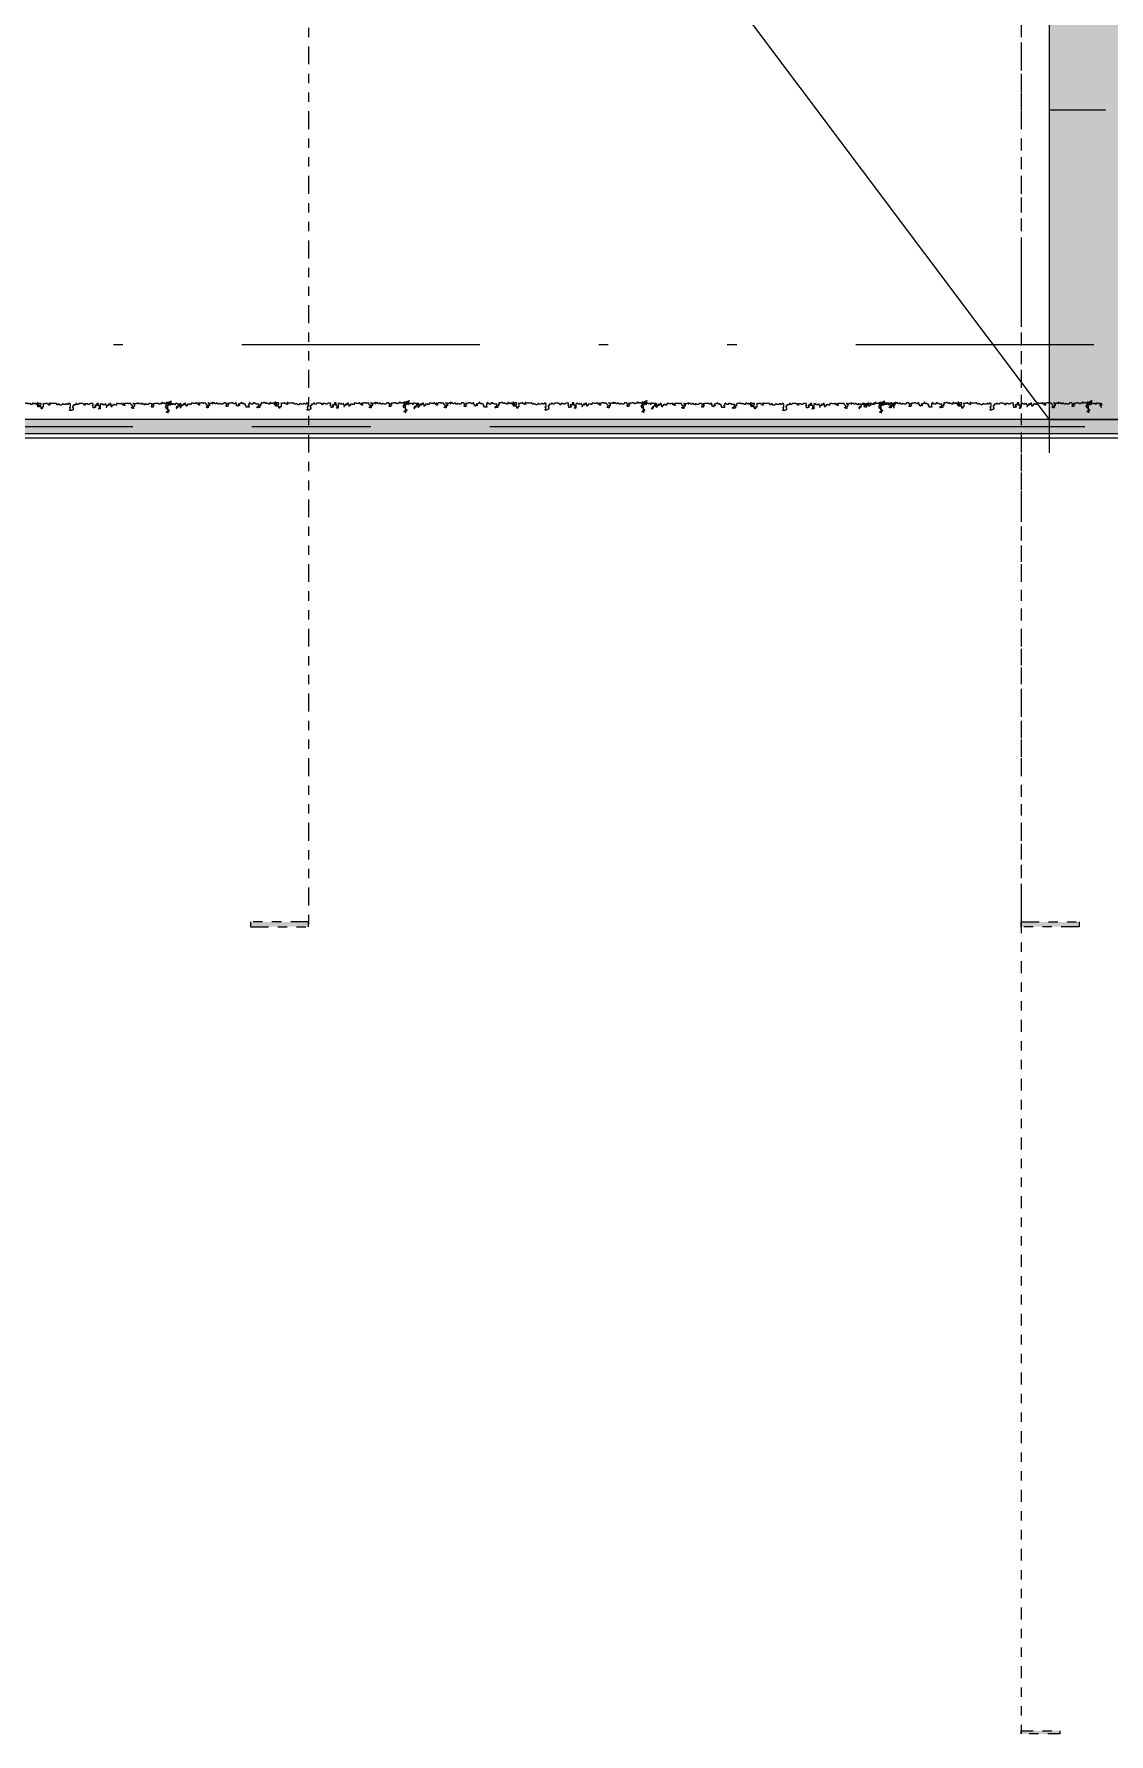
# Model space of a CAD drawing. Header units: metres. Extents: x -54 to 264, y -14 to 31.
# Drawn here: x 11.13 to 22.6, y -13.83 to 4.31 of the extents above; entities that cross this region are included whole.
import ezdxf
from ezdxf.enums import TextEntityAlignment as Align

# ---------------------------------------------------------------- set-up
doc = ezdxf.new("R2010")
doc.units = ezdxf.units.M
doc.header["$LTSCALE"] = 0.001
for name, pattern in [('CENTERX2', [101.6, 63.5, -12.7, 12.7, -12.7]), ('DIVIDEX2', [63.5, 25.4, -12.7, 0, -12.7, 0, -12.7]), ('HIDDENX2', [19.05, 12.7, -6.35])]:
    doc.linetypes.add(name, pattern=pattern)
doc.layers.get('0').update_dxf_attribs({"lineweight": 13, "true_color": 0x000000})
for name, color, linetype, lineweight, true_color in [('Jach-Anotaciones-Hatch-Lum100%', 7, 'Continuous', 13, 0x000000), ('Jach-Anotaciones-Hatch-Lum30%', 7, 'Continuous', 9, 0xb3b3b3), ('Jach-Anotaciones-Hatch-Lum60%', 7, 'Continuous', 13, 0x666666), ('JACH-Anotaciones-Lineas-CORTE', 7, 'DIVIDEX2', 18, 0x000000), ('JACH-Anotaciones-Lineas-CORTE @ 0.05', 7, 'DIVIDEX2', 18, 0x000000), ('JACH-Anotaciones-Lineas-CORTE @ 0.075', 7, 'DIVIDEX2', 18, 0x000000), ('JACH-Anotaciones-Lineas-EJES', 7, 'CENTERX2', 9, 0x666666), ('JACH-Arq-Lineas-Piso', 7, 'Continuous', 13, 0x1a1a1a), ('JACH-Arq-Lineas-Proyeccion', 250, 'HIDDENX2', 13, 0x333333), ('JACH-Arq-Muros03Bajos', 7, 'Continuous', 13, 0x404040), ('JACH-ArqPaisaje-Vegetación', 7, 'Continuous', 13, 0x999999)]:
    doc.layers.add(name, color=color, linetype=linetype, lineweight=lineweight, true_color=true_color)
doc.styles.add('01c-Arial-JACH(3mm)', font='arial.ttf', dxfattribs={"height": 3})

# ---------------------------------------------------------------- blocks, each defined once
blk = doc.blocks.new('A$C686239C3')
at = {"linetype": 'Continuous'}
for p, q in [((0.026, 3.382), (0.026, 3.398)), ((0.026, 3.398), (0.03, 3.398)), ((0.03, 3.398), (0.03, 3.402)), ((0.03, 3.402), (0.034, 3.402)), ((0.034, 3.434), (0.034, 3.446)), ((0.034, 3.446), (0.042, 3.446)), ((0.038, 3.434), (0.034, 3.434)), ((0.034, 3.402), (0.034, 3.422)), ((0.034, 3.422), (0.038, 3.422)), ((0.038, 3.43), (0.038, 3.434)), ((0.042, 3.43), (0.038, 3.43)), ((0.038, 3.422), (0.038, 3.426)), ((0.038, 3.426), (0.042, 3.426)), ((0.042, 3.446), (0.042, 3.45)), ((0.042, 3.45), (0.046, 3.45)), ((0.042, 3.426), (0.042, 3.43)), ((0.046, 3.45), (0.046, 3.454)), ((0.046, 3.454), (0.051, 3.454)), ((0.049, 3.458), (0.057, 3.458)), ((0.049, 3.45), (0.049, 3.458)), ((0.053, 3.462), (0.053, 3.43)), ((0.057, 3.462), (0.053, 3.462)), ((0.053, 3.43), (0.065, 3.43)), ((0.057, 3.458), (0.057, 3.462)), ((0.065, 3.43), (0.065, 3.434)), ((0.065, 3.434), (0.069, 3.434)), ((0.069, 3.442), (0.085, 3.442)), ((0.069, 3.434), (0.069, 3.442)), ((0.085, 3.45), (0.089, 3.45)), ((0.085, 3.442), (0.085, 3.45)), ((0.089, 3.45), (0.089, 3.454)), ((0, 3.321), (0, 3.317)), ((0, 3.317), (0.004, 3.317)), ((0, 3.305), (0, 3.302)), ((0.004, 3.305), (0, 3.305)), ((0, 3.302), (0.008, 3.302)), ((0.004, 3.317), (0.004, 3.305)), ((0.008, 3.302), (0.008, 3.298)), ((0.008, 3.298), (0.016, 3.298)), ((0.011, 3.29), (0.011, 3.31)), ((0.011, 3.31), (0.027, 3.31)), ((0.012, 3.298), (0.012, 3.278)), ((0.016, 3.298), (0.012, 3.298)), ((0.012, 3.278), (0.02, 3.278)), ((0.014, 3.248), (0.022, 3.248)), ((0.02, 3.26), (0.015, 3.26)), ((0.015, 3.26), (0.015, 3.258)), ((0.015, 3.258), (0.019, 3.258)), ((0.016, 3.253), (0.015, 3.253)), ((0.015, 3.253), (0.015, 3.251)), ((0.015, 3.251), (0.016, 3.251)), ((0.019, 3.255), (0.016, 3.255)), ((0.016, 3.255), (0.016, 3.253)), ((0.016, 3.251), (0.016, 3.249)), ((0.029, 3.256), (0.017, 3.256)), ((0.017, 3.256), (0.017, 3.252)), ((0.023, 3.284), (0.018, 3.284)), ((0.018, 3.284), (0.018, 3.281)), ((0.018, 3.281), (0.025, 3.281)), ((0.022, 3.192), (0.018, 3.192)), ((0.018, 3.192), (0.018, 3.18)), ((0.018, 3.18), (0.022, 3.18)), ((0.019, 3.258), (0.019, 3.255)), ((0.02, 3.278), (0.02, 3.292)), ((0.02, 3.292), (0.023, 3.292)), ((0.02, 3.259), (0.02, 3.26)), ((0.024, 3.259), (0.02, 3.259)), ((0.022, 3.267), (0.021, 3.267)), ((0.021, 3.267), (0.021, 3.265)), ((0.021, 3.265), (0.025, 3.265)), ((0.025, 3.269), (0.022, 3.269)), ((0.022, 3.269), (0.022, 3.267)), ((0.022, 3.248), (0.022, 3.244)), ((0.022, 3.244), (0.03, 3.244)), ((0.03, 3.196), (0.022, 3.196)), ((0.022, 3.196), (0.022, 3.192)), ((0.022, 3.18), (0.022, 3.176)), ((0.022, 3.176), (0.038, 3.176)), ((0.023, 3.292), (0.023, 3.284)), ((0.025, 3.27), (0.023, 3.27)), ((0.023, 3.27), (0.023, 3.266)), ((0.023, 3.266), (0.025, 3.266)), ((0.026, 3.26), (0.024, 3.26)), ((0.024, 3.26), (0.024, 3.259)), ((0.025, 3.281), (0.025, 3.287)), ((0.025, 3.287), (0.029, 3.287)), ((0.029, 3.271), (0.025, 3.271)), ((0.025, 3.271), (0.025, 3.27)), ((0.025, 3.266), (0.025, 3.269)), ((0.025, 3.265), (0.025, 3.26)), ((0.025, 3.26), (0.026, 3.26)), ((0.037, 3.252), (0.025, 3.252)), ((0.025, 3.252), (0.029, 3.252)), ((0.042, 3.382), (0.026, 3.382)), ((0.038, 3.326), (0.026, 3.326)), ((0.026, 3.326), (0.034, 3.326)), ((0.03, 3.236), (0.026, 3.236)), ((0.026, 3.236), (0.026, 3.232)), ((0.026, 3.232), (0.038, 3.232)), ((0.03, 3.224), (0.026, 3.224)), ((0.026, 3.224), (0.026, 3.212)), ((0.026, 3.212), (0.034, 3.212)), ((0.03, 3.2), (0.026, 3.2)), ((0.026, 3.2), (0.03, 3.2)), ((0.027, 3.31), (0.027, 3.306)), ((0.027, 3.306), (0.039, 3.306)), ((0.039, 3.276), (0.028, 3.276)), ((0.028, 3.276), (0.028, 3.269)), ((0.028, 3.269), (0.029, 3.269)), ((0.028, 3.161), (0.028, 3.182)), ((0.028, 3.161), (0.032, 3.161)), ((0.029, 3.287), (0.029, 3.281)), ((0.029, 3.281), (0.035, 3.281)), ((0.029, 3.269), (0.029, 3.271)), ((0.029, 3.252), (0.029, 3.256)), ((0.038, 3.346), (0.03, 3.346)), ((0.03, 3.346), (0.034, 3.346)), ((0.03, 3.244), (0.03, 3.236)), ((0.038, 3.232), (0.03, 3.232)), ((0.03, 3.232), (0.03, 3.224)), ((0.034, 3.212), (0.03, 3.212)), ((0.03, 3.212), (0.03, 3.2)), ((0.03, 3.2), (0.03, 3.196)), ((0.032, 3.161), (0.032, 3.153)), ((0.032, 3.153), (0.04, 3.153)), ((0.034, 3.358), (0.034, 3.362)), ((0.034, 3.362), (0.042, 3.362)), ((0.034, 3.346), (0.034, 3.358)), ((0.034, 3.358), (0.038, 3.358)), ((0.038, 3.358), (0.034, 3.358)), ((0.034, 3.326), (0.034, 3.334)), ((0.034, 3.334), (0.038, 3.334)), ((0.034, 3.314), (0.034, 3.322)), ((0.034, 3.322), (0.038, 3.322)), ((0.042, 3.314), (0.034, 3.314)), ((0.039, 3.306), (0.035, 3.306)), ((0.035, 3.306), (0.035, 3.302)), ((0.035, 3.302), (0.047, 3.302)), ((0.035, 3.281), (0.035, 3.287)), ((0.035, 3.287), (0.04, 3.287)), ((0.038, 3.289), (0.036, 3.289)), ((0.036, 3.289), (0.036, 3.274)), ((0.037, 3.248), (0.037, 3.252)), ((0.053, 3.248), (0.037, 3.248)), ((0.038, 3.334), (0.038, 3.346)), ((0.038, 3.322), (0.038, 3.326)), ((0.039, 3.297), (0.038, 3.297)), ((0.038, 3.297), (0.04, 3.297)), ((0.038, 3.283), (0.038, 3.289)), ((0.04, 3.283), (0.038, 3.283)), ((0.039, 3.293), (0.039, 3.297)), ((0.04, 3.297), (0.04, 3.299)), ((0.04, 3.299), (0.044, 3.299)), ((0.04, 3.287), (0.04, 3.283)), ((0.04, 3.28), (0.04, 3.276)), ((0.052, 3.28), (0.04, 3.28)), ((0.04, 3.153), (0.04, 3.137)), ((0.042, 3.378), (0.042, 3.382)), ((0.046, 3.378), (0.042, 3.378)), ((0.042, 3.362), (0.042, 3.366)), ((0.042, 3.366), (0.046, 3.366)), ((0.042, 3.31), (0.042, 3.314)), ((0.05, 3.31), (0.042, 3.31)), ((0.044, 3.299), (0.044, 3.297)), ((0.044, 3.297), (0.049, 3.297)), ((0.045, 3.3), (0.045, 3.303)), ((0.045, 3.303), (0.048, 3.303)), ((0.049, 3.3), (0.045, 3.3)), ((0.046, 3.366), (0.046, 3.378)), ((0.047, 3.302), (0.047, 3.306)), ((0.048, 3.307), (0.048, 3.309)), ((0.049, 3.307), (0.048, 3.307)), ((0.048, 3.303), (0.048, 3.305)), ((0.048, 3.305), (0.049, 3.305)), ((0.048, 3.26), (0.052, 3.26)), ((0.056, 3.26), (0.048, 3.26)), ((0.049, 3.305), (0.049, 3.307)), ((0.049, 3.297), (0.049, 3.3)), ((0.052, 3.26), (0.052, 3.28)), ((0.053, 3.268), (0.053, 3.248)), ((0.085, 3.268), (0.053, 3.268)), ((0.056, 3.256), (0.056, 3.26)), ((0.064, 3.256), (0.056, 3.256)), ((0.06, 3.252), (0.064, 3.252)), ((0.06, 3.241), (0.06, 3.252)), ((0.064, 3.241), (0.06, 3.241)), ((0.064, 3.252), (0.064, 3.256)), ((0.064, 3.237), (0.064, 3.241)), ((0.072, 3.237), (0.064, 3.237)), ((0.072, 3.233), (0.072, 3.237)), ((0.08, 3.233), (0.072, 3.233)), ((0.08, 3.244), (0.08, 3.233)), ((0.1, 3.244), (0.08, 3.244)), ((0.085, 3.264), (0.085, 3.268)), ((0.121, 3.264), (0.085, 3.264)), ((0.088, 3.268), (0.088, 3.256)), ((0.112, 3.268), (0.088, 3.268)), ((0.088, 3.256), (0.092, 3.256)), ((0.092, 3.256), (0.092, 3.252)), ((0.092, 3.252), (0.096, 3.252)), ((0.096, 3.252), (0.096, 3.248)), ((0.096, 3.248), (0.1, 3.248)), ((0.1, 3.248), (0.1, 3.244)), ((0.112, 3.272), (0.112, 3.268)), ((0.116, 3.272), (0.112, 3.272)), ((0.116, 3.276), (0.116, 3.272)), ((0.128, 3.276), (0.116, 3.276)), ((0.137, 3.272), (0.121, 3.272)), ((0.121, 3.272), (0.121, 3.264)), ((0.128, 3.284), (0.128, 3.276)), ((0.132, 3.284), (0.128, 3.284)), ((0.132, 3.288), (0.132, 3.284)), ((0.136, 3.288), (0.132, 3.288)), ((0.136, 3.276), (0.136, 3.288)), ((0.14, 3.276), (0.136, 3.276)), ((0.137, 3.264), (0.137, 3.272)), ((0.141, 3.264), (0.137, 3.264)), ((0.14, 3.272), (0.14, 3.276)), ((0.144, 3.272), (0.14, 3.272)), ((0.141, 3.252), (0.141, 3.264)), ((0.144, 3.252), (0.141, 3.252)), ((0.144, 3.268), (0.144, 3.272)), ((0.152, 3.268), (0.144, 3.268)), ((0.148, 3.256), (0.144, 3.256)), ((0.144, 3.256), (0.144, 3.252)), ((0.148, 3.252), (0.148, 3.256)), ((0.152, 3.252), (0.148, 3.252)), ((0.152, 3.272), (0.152, 3.268)), ((0.168, 3.272), (0.152, 3.272)), ((0.16, 3.268), (0.152, 3.268)), ((0.152, 3.268), (0.156, 3.268)), ((0.152, 3.248), (0.152, 3.252)), ((0.16, 3.248), (0.152, 3.248)), ((0.156, 3.268), (0.156, 3.264)), ((0.156, 3.264), (0.16, 3.264)), ((0.028, 3.126), (0.028, 3.106)), ((0.032, 3.126), (0.028, 3.126)), ((0.028, 3.106), (0.032, 3.106)), ((0.028, 3.026), (0.028, 2.998)), ((0.032, 3.026), (0.028, 3.026)), ((0.028, 2.998), (0.032, 2.998)), ((0.032, 3.133), (0.032, 3.126)), ((0.036, 3.133), (0.032, 3.133)), ((0.032, 3.106), (0.032, 3.078)), ((0.032, 3.078), (0.036, 3.078)), ((0.032, 3.03), (0.032, 3.026)), ((0.036, 3.03), (0.032, 3.03)), ((0.032, 2.998), (0.032, 2.994)), ((0.032, 2.994), (0.04, 2.994)), ((0.032, 2.91), (0.032, 2.89)), ((0.036, 2.91), (0.032, 2.91)), ((0.036, 3.137), (0.036, 3.133)), ((0.04, 3.137), (0.036, 3.137)), ((0.036, 3.078), (0.036, 3.054)), ((0.036, 3.054), (0.048, 3.054)), ((0.036, 3.038), (0.036, 3.03)), ((0.072, 3.038), (0.036, 3.038)), ((0.036, 2.95), (0.036, 2.938)), ((0.04, 2.95), (0.036, 2.95)), ((0.036, 2.938), (0.048, 2.938)), ((0.036, 2.914), (0.036, 2.91)), ((0.044, 2.914), (0.036, 2.914)), ((0.04, 2.994), (0.04, 2.986)), ((0.04, 2.986), (0.044, 2.986)), ((0.04, 2.962), (0.04, 2.95)), ((0.044, 2.962), (0.04, 2.962)), ((0.044, 2.922), (0.04, 2.922)), ((0.04, 2.922), (0.04, 2.914)), ((0.04, 2.914), (0.044, 2.914)), ((0.044, 2.986), (0.044, 2.962)), ((0.044, 2.93), (0.044, 2.922)), ((0.048, 2.93), (0.044, 2.93)), ((0.048, 3.062), (0.052, 3.062)), ((0.048, 3.054), (0.048, 3.062)), ((0.048, 2.938), (0.048, 2.93)), ((0.052, 3.066), (0.06, 3.066)), ((0.052, 3.062), (0.052, 3.066)), ((0.06, 3.066), (0.06, 3.058)), ((0.06, 3.058), (0.08, 3.058)), ((0.072, 3.034), (0.072, 3.038)), ((0.08, 3.034), (0.072, 3.034)), ((0.08, 3.058), (0.08, 3.034)), ((0.024, 2.846), (0.024, 2.834)), ((0.032, 2.846), (0.024, 2.846)), ((0.024, 2.834), (0.028, 2.834)), ((0.028, 2.87), (0.028, 2.846)), ((0.032, 2.87), (0.028, 2.87)), ((0.028, 2.846), (0.036, 2.846)), ((0.028, 2.834), (0.028, 2.826)), ((0.028, 2.826), (0.032, 2.826)), ((0.028, 2.782), (0.028, 2.77)), ((0.036, 2.782), (0.028, 2.782)), ((0.028, 2.778), (0.032, 2.778)), ((0.028, 2.77), (0.028, 2.778)), ((0.028, 2.698), (0.028, 2.674)), ((0.032, 2.698), (0.028, 2.698)), ((0.028, 2.674), (0.032, 2.674)), ((0.032, 2.89), (0.04, 2.89)), ((0.032, 2.874), (0.032, 2.87)), ((0.036, 2.874), (0.032, 2.874)), ((0.032, 2.842), (0.032, 2.846)), ((0.04, 2.842), (0.032, 2.842)), ((0.032, 2.826), (0.032, 2.818)), ((0.032, 2.818), (0.036, 2.818)), ((0.032, 2.782), (0.04, 2.782)), ((0.032, 2.778), (0.032, 2.782)), ((0.032, 2.742), (0.032, 2.714)), ((0.04, 2.742), (0.032, 2.742)), ((0.032, 2.714), (0.036, 2.714)), ((0.032, 2.71), (0.032, 2.706)), ((0.036, 2.71), (0.032, 2.71)), ((0.032, 2.71), (0.036, 2.71)), ((0.032, 2.706), (0.032, 2.71)), ((0.032, 2.706), (0.032, 2.698)), ((0.036, 2.706), (0.032, 2.706)), ((0.032, 2.674), (0.032, 2.654)), ((0.036, 2.878), (0.036, 2.874)), ((0.04, 2.878), (0.036, 2.878)), ((0.036, 2.846), (0.036, 2.838)), ((0.036, 2.838), (0.04, 2.838)), ((0.036, 2.818), (0.036, 2.782)), ((0.036, 2.714), (0.036, 2.71)), ((0.036, 2.71), (0.036, 2.706)), ((0.04, 2.89), (0.04, 2.878)), ((0.04, 2.838), (0.04, 2.842)), ((0.04, 2.786), (0.044, 2.786)), ((0.04, 2.782), (0.04, 2.786)), ((0.04, 2.746), (0.04, 2.742)), ((0.044, 2.746), (0.04, 2.746)), ((0.044, 2.794), (0.068, 2.794)), ((0.044, 2.786), (0.044, 2.794)), ((0.044, 2.75), (0.044, 2.746)), ((0.052, 2.75), (0.044, 2.75)), ((0.052, 2.754), (0.052, 2.75)), ((0.06, 2.754), (0.052, 2.754)), ((0.06, 2.766), (0.06, 2.754)), ((0.076, 2.766), (0.06, 2.766)), ((0.068, 2.794), (0.068, 2.782)), ((0.068, 2.782), (0.072, 2.782)), ((0.072, 2.782), (0.072, 2.778)), ((0.072, 2.778), (0.1, 2.778)), ((0.076, 2.762), (0.076, 2.766)), ((0.084, 2.762), (0.076, 2.762)), ((0.084, 2.754), (0.084, 2.762)), ((0.088, 2.754), (0.084, 2.754)), ((0.088, 2.75), (0.088, 2.754)), ((0.092, 2.75), (0.088, 2.75)), ((0.092, 2.754), (0.092, 2.75)), ((0.096, 2.754), (0.092, 2.754)), ((0.096, 2.762), (0.096, 2.754)), ((0.1, 2.762), (0.096, 2.762)), ((0.1, 2.778), (0.1, 2.762)), ((0.028, 2.618), (0.028, 2.602)), ((0.036, 2.618), (0.028, 2.618)), ((0.028, 2.602), (0.036, 2.602)), ((0.032, 2.654), (0.04, 2.654)), ((0.032, 2.642), (0.032, 2.634)), ((0.036, 2.642), (0.032, 2.642)), ((0.032, 2.638), (0.036, 2.638)), ((0.032, 2.634), (0.032, 2.638)), ((0.032, 2.566), (0.032, 2.534)), ((0.036, 2.566), (0.032, 2.566)), ((0.032, 2.534), (0.052, 2.534)), ((0.032, 2.454), (0.032, 2.442)), ((0.04, 2.454), (0.032, 2.454)), ((0.032, 2.442), (0.044, 2.442)), ((0.036, 2.646), (0.036, 2.642)), ((0.036, 2.642), (0.036, 2.646)), ((0.036, 2.642), (0.048, 2.642)), ((0.036, 2.638), (0.036, 2.642)), ((0.052, 2.642), (0.036, 2.642)), ((0.036, 2.622), (0.036, 2.618)), ((0.048, 2.622), (0.036, 2.622)), ((0.036, 2.602), (0.036, 2.566)), ((0.04, 2.654), (0.04, 2.65)), ((0.04, 2.65), (0.048, 2.65)), ((0.04, 2.458), (0.04, 2.454)), ((0.052, 2.458), (0.04, 2.458)), ((0.04, 2.426), (0.04, 2.418)), ((0.056, 2.426), (0.04, 2.426)), ((0.044, 2.63), (0.044, 2.626)), ((0.048, 2.63), (0.044, 2.63)), ((0.044, 2.626), (0.048, 2.626)), ((0.044, 2.51), (0.044, 2.498)), ((0.048, 2.51), (0.044, 2.51)), ((0.044, 2.498), (0.048, 2.498)), ((0.044, 2.442), (0.044, 2.438)), ((0.044, 2.438), (0.048, 2.438)), ((0.048, 2.654), (0.048, 2.65)), ((0.048, 2.65), (0.048, 2.654)), ((0.048, 2.65), (0.052, 2.65)), ((0.048, 2.642), (0.048, 2.65)), ((0.048, 2.65), (0.052, 2.65)), ((0.048, 2.634), (0.048, 2.63)), ((0.052, 2.634), (0.048, 2.634)), ((0.048, 2.626), (0.048, 2.622)), ((0.048, 2.518), (0.048, 2.506)), ((0.052, 2.518), (0.048, 2.518)), ((0.048, 2.506), (0.048, 2.51)), ((0.048, 2.498), (0.048, 2.482)), ((0.048, 2.482), (0.064, 2.482)), ((0.048, 2.438), (0.048, 2.434)), ((0.048, 2.434), (0.056, 2.434)), ((0.052, 2.654), (0.06, 2.654)), ((0.052, 2.65), (0.052, 2.654)), ((0.052, 2.65), (0.052, 2.642)), ((0.052, 2.642), (0.052, 2.634)), ((0.06, 2.642), (0.052, 2.642)), ((0.052, 2.534), (0.052, 2.518)), ((0.052, 2.462), (0.052, 2.458)), ((0.072, 2.462), (0.052, 2.462)), ((0.056, 2.434), (0.056, 2.426)), ((0.06, 2.654), (0.06, 2.642)), ((0.064, 2.482), (0.064, 2.466)), ((0.064, 2.466), (0.08, 2.466)), ((0.072, 2.466), (0.072, 2.462)), ((0.08, 2.466), (0.072, 2.466)), ((0.028, 2.278), (0.028, 2.254)), ((0.04, 2.278), (0.028, 2.278)), ((0.028, 2.254), (0.04, 2.254)), ((0.032, 2.198), (0.032, 2.162)), ((0.036, 2.198), (0.032, 2.198)), ((0.036, 2.386), (0.036, 2.378)), ((0.052, 2.386), (0.036, 2.386)), ((0.036, 2.378), (0.044, 2.378)), ((0.036, 2.358), (0.036, 2.354)), ((0.044, 2.358), (0.036, 2.358)), ((0.036, 2.354), (0.048, 2.354)), ((0.036, 2.334), (0.036, 2.31)), ((0.04, 2.334), (0.036, 2.334)), ((0.036, 2.31), (0.04, 2.31)), ((0.036, 2.202), (0.036, 2.198)), ((0.052, 2.202), (0.036, 2.202)), ((0.04, 2.418), (0.048, 2.418)), ((0.04, 2.338), (0.04, 2.334)), ((0.048, 2.338), (0.04, 2.338)), ((0.04, 2.31), (0.04, 2.306)), ((0.04, 2.306), (0.104, 2.306)), ((0.04, 2.274), (0.04, 2.278)), ((0.044, 2.274), (0.04, 2.274)), ((0.04, 2.254), (0.04, 2.25)), ((0.04, 2.25), (0.052, 2.25)), ((0.044, 2.378), (0.044, 2.374)), ((0.044, 2.374), (0.048, 2.374)), ((0.044, 2.362), (0.044, 2.358)), ((0.048, 2.362), (0.044, 2.362)), ((0.044, 2.262), (0.044, 2.274)), ((0.048, 2.262), (0.044, 2.262)), ((0.048, 2.418), (0.048, 2.414)), ((0.048, 2.414), (0.064, 2.414)), ((0.048, 2.374), (0.048, 2.362)), ((0.048, 2.354), (0.048, 2.338)), ((0.048, 2.266), (0.048, 2.262)), ((0.06, 2.266), (0.048, 2.266)), ((0.052, 2.39), (0.052, 2.386)), ((0.056, 2.39), (0.052, 2.39)), ((0.052, 2.254), (0.056, 2.254)), ((0.052, 2.25), (0.052, 2.254)), ((0.052, 2.198), (0.052, 2.202)), ((0.056, 2.198), (0.052, 2.198)), ((0.056, 2.394), (0.056, 2.39)), ((0.06, 2.394), (0.056, 2.394)), ((0.056, 2.254), (0.056, 2.226)), ((0.056, 2.226), (0.064, 2.226)), ((0.056, 2.194), (0.056, 2.198)), ((0.064, 2.194), (0.056, 2.194)), ((0.06, 2.398), (0.06, 2.394)), ((0.08, 2.398), (0.06, 2.398)), ((0.06, 2.29), (0.06, 2.266)), ((0.068, 2.29), (0.06, 2.29)), ((0.064, 2.414), (0.064, 2.402)), ((0.064, 2.402), (0.068, 2.402)), ((0.064, 2.23), (0.068, 2.23)), ((0.064, 2.226), (0.064, 2.23)), ((0.064, 2.198), (0.064, 2.194)), ((0.068, 2.198), (0.064, 2.198)), ((0.068, 2.402), (0.068, 2.394)), ((0.068, 2.394), (0.076, 2.394)), ((0.068, 2.294), (0.068, 2.29)), ((0.096, 2.294), (0.068, 2.294)), ((0.068, 2.238), (0.088, 2.238)), ((0.068, 2.23), (0.068, 2.238)), ((0.068, 2.202), (0.068, 2.198)), ((0.072, 2.202), (0.068, 2.202)), ((0.072, 2.206), (0.072, 2.202)), ((0.092, 2.206), (0.072, 2.206)), ((0.076, 2.394), (0.076, 2.39)), ((0.076, 2.39), (0.08, 2.39)), ((0.08, 2.39), (0.08, 2.398)), ((0.088, 2.238), (0.088, 2.222)), ((0.088, 2.222), (0.092, 2.222)), ((0.092, 2.222), (0.092, 2.206)), ((0.096, 2.29), (0.096, 2.294)), ((0.1, 2.29), (0.096, 2.29)), ((0.1, 2.286), (0.1, 2.29)), ((0.104, 2.286), (0.1, 2.286)), ((0.104, 2.306), (0.104, 2.282)), ((0.104, 2.282), (0.104, 2.286)), ((0.032, 2.162), (0.036, 2.162)), ((0.032, 2.05), (0.032, 2.006)), ((0.036, 2.05), (0.032, 2.05)), ((0.032, 2.006), (0.036, 2.006)), ((0.032, 1.97), (0.032, 1.958)), ((0.036, 1.97), (0.032, 1.97)), ((0.032, 1.958), (0.048, 1.958)), ((0.036, 2.162), (0.036, 2.154)), ((0.036, 2.154), (0.04, 2.154)), ((0.036, 2.126), (0.036, 2.09)), ((0.04, 2.126), (0.036, 2.126)), ((0.036, 2.09), (0.056, 2.09)), ((0.036, 2.074), (0.036, 2.05)), ((0.048, 2.074), (0.036, 2.074)), ((0.036, 2.006), (0.036, 1.994)), ((0.036, 1.994), (0.044, 1.994)), ((0.036, 1.974), (0.036, 1.97)), ((0.04, 1.974), (0.036, 1.974)), ((0.04, 2.154), (0.04, 2.15)), ((0.04, 2.15), (0.044, 2.15)), ((0.04, 2.13), (0.04, 2.126)), ((0.044, 2.13), (0.04, 2.13)), ((0.04, 1.978), (0.04, 1.974)), ((0.044, 1.978), (0.04, 1.978)), ((0.044, 2.15), (0.044, 2.13)), ((0.044, 1.994), (0.044, 1.978)), ((0.048, 2.078), (0.048, 2.074)), ((0.052, 2.078), (0.048, 2.078)), ((0.048, 1.958), (0.048, 1.926)), ((0.052, 2.082), (0.052, 2.078)), ((0.056, 2.082), (0.052, 2.082)), ((0.056, 2.09), (0.056, 2.082)), ((0.032, 1.874), (0.032, 1.854)), ((0.036, 1.874), (0.032, 1.874)), ((0.032, 1.854), (0.044, 1.854)), ((0.036, 1.882), (0.036, 1.874)), ((0.08, 1.882), (0.036, 1.882)), ((0.036, 1.834), (0.036, 1.815)), ((0.04, 1.834), (0.036, 1.834)), ((0.036, 1.815), (0.044, 1.815)), ((0.036, 1.771), (0.036, 1.767)), ((0.04, 1.771), (0.036, 1.771)), ((0.036, 1.767), (0.04, 1.767)), ((0.036, 1.707), (0.036, 1.703)), ((0.04, 1.707), (0.036, 1.707)), ((0.036, 1.703), (0.048, 1.703)), ((0.04, 1.838), (0.04, 1.834)), ((0.044, 1.838), (0.04, 1.838)), ((0.04, 1.775), (0.04, 1.771)), ((0.044, 1.775), (0.04, 1.775)), ((0.04, 1.767), (0.04, 1.763)), ((0.04, 1.763), (0.044, 1.763)), ((0.04, 1.723), (0.04, 1.707)), ((0.04, 1.719), (0.04, 1.723)), ((0.04, 1.723), (0.04, 1.719)), ((0.044, 1.723), (0.04, 1.723)), ((0.044, 1.854), (0.044, 1.838)), ((0.044, 1.815), (0.044, 1.775)), ((0.044, 1.763), (0.044, 1.755)), ((0.044, 1.755), (0.056, 1.755)), ((0.044, 1.727), (0.044, 1.723)), ((0.052, 1.727), (0.044, 1.727)), ((0.048, 1.926), (0.068, 1.926)), ((0.048, 1.703), (0.048, 1.687)), ((0.052, 1.735), (0.052, 1.727)), ((0.056, 1.735), (0.052, 1.735)), ((0.056, 1.755), (0.056, 1.735)), ((0.068, 1.926), (0.068, 1.91)), ((0.068, 1.91), (0.088, 1.91)), ((0.08, 1.874), (0.08, 1.882)), ((0.084, 1.874), (0.08, 1.874)), ((0.084, 1.87), (0.084, 1.874)), ((0.092, 1.87), (0.084, 1.87)), ((0.088, 1.914), (0.092, 1.914)), ((0.088, 1.91), (0.088, 1.914)), ((0.092, 1.918), (0.119, 1.918)), ((0.092, 1.914), (0.092, 1.918)), ((0.092, 1.874), (0.092, 1.87)), ((0.096, 1.874), (0.092, 1.874)), ((0.096, 1.878), (0.096, 1.874)), ((0.119, 1.878), (0.096, 1.878)), ((0.119, 1.918), (0.119, 1.91)), ((0.119, 1.91), (0.123, 1.91)), ((0.119, 1.866), (0.119, 1.878)), ((0.131, 1.866), (0.119, 1.866)), ((0.123, 1.91), (0.123, 1.902)), ((0.123, 1.902), (0.127, 1.902)), ((0.127, 1.902), (0.127, 1.894)), ((0.127, 1.894), (0.131, 1.894)), ((0.131, 1.894), (0.131, 1.866)), ((0.02, 1.587), (0.052, 1.587)), ((0.02, 1.583), (0.02, 1.587)), ((0.024, 1.583), (0.02, 1.583)), ((0.024, 1.591), (0.024, 1.583)), ((0.032, 1.591), (0.024, 1.591)), ((0.028, 1.679), (0.028, 1.671)), ((0.036, 1.679), (0.028, 1.679)), ((0.028, 1.671), (0.032, 1.671)), ((0.028, 1.551), (0.028, 1.539)), ((0.032, 1.551), (0.028, 1.551)), ((0.028, 1.539), (0.032, 1.539)), ((0.028, 1.495), (0.084, 1.495)), ((0.036, 1.495), (0.028, 1.495)), ((0.028, 1.459), (0.028, 1.431)), ((0.032, 1.459), (0.028, 1.459)), ((0.032, 1.671), (0.032, 1.591)), ((0.032, 1.555), (0.032, 1.551)), ((0.04, 1.555), (0.032, 1.555)), ((0.032, 1.539), (0.032, 1.519)), ((0.032, 1.519), (0.036, 1.519)), ((0.032, 1.463), (0.032, 1.459)), ((0.048, 1.463), (0.032, 1.463)), ((0.036, 1.683), (0.036, 1.679)), ((0.04, 1.683), (0.036, 1.683)), ((0.036, 1.519), (0.036, 1.491)), ((0.036, 1.491), (0.036, 1.495)), ((0.04, 1.687), (0.04, 1.683)), ((0.048, 1.687), (0.04, 1.687)), ((0.04, 1.571), (0.04, 1.555)), ((0.048, 1.571), (0.04, 1.571)), ((0.048, 1.575), (0.048, 1.571)), ((0.052, 1.575), (0.048, 1.575)), ((0.048, 1.455), (0.048, 1.463)), ((0.08, 1.455), (0.048, 1.455)), ((0.052, 1.587), (0.052, 1.575)), ((0.08, 1.459), (0.08, 1.455)), ((0.084, 1.459), (0.08, 1.459)), ((0.084, 1.495), (0.084, 1.475)), ((0.084, 1.475), (0.092, 1.475)), ((0.084, 1.463), (0.084, 1.459)), ((0.1, 1.463), (0.084, 1.463)), ((0.092, 1.479), (0.104, 1.479)), ((0.092, 1.475), (0.092, 1.479)), ((0.1, 1.467), (0.1, 1.463)), ((0.104, 1.467), (0.1, 1.467)), ((0.104, 1.479), (0.104, 1.467)), ((0.015, 1.414), (0.041, 1.414)), ((0.02, 1.419), (0.02, 1.407)), ((0.02, 1.407), (0.028, 1.407)), ((0.028, 1.351), (0.024, 1.351)), ((0.024, 1.351), (0.024, 1.339)), ((0.024, 1.339), (0.028, 1.339)), ((0.028, 1.267), (0.024, 1.267)), ((0.024, 1.267), (0.024, 1.247)), ((0.024, 1.247), (0.028, 1.247)), ((0.028, 1.431), (0.04, 1.431)), ((0.028, 1.407), (0.028, 1.403)), ((0.028, 1.403), (0.036, 1.403)), ((0.036, 1.355), (0.028, 1.355)), ((0.028, 1.355), (0.028, 1.351)), ((0.028, 1.339), (0.028, 1.335)), ((0.028, 1.335), (0.044, 1.335)), ((0.032, 1.291), (0.028, 1.291)), ((0.028, 1.291), (0.028, 1.287)), ((0.028, 1.287), (0.032, 1.287)), ((0.036, 1.271), (0.028, 1.271)), ((0.028, 1.271), (0.028, 1.267)), ((0.028, 1.247), (0.028, 1.239)), ((0.028, 1.239), (0.032, 1.239)), ((0.032, 1.223), (0.028, 1.223)), ((0.028, 1.223), (0.028, 1.211)), ((0.028, 1.211), (0.04, 1.211)), ((0.036, 1.395), (0.032, 1.395)), ((0.032, 1.395), (0.032, 1.391)), ((0.032, 1.391), (0.044, 1.391)), ((0.036, 1.383), (0.032, 1.383)), ((0.032, 1.383), (0.032, 1.371)), ((0.032, 1.371), (0.04, 1.371)), ((0.036, 1.359), (0.032, 1.359)), ((0.032, 1.359), (0.036, 1.359)), ((0.036, 1.295), (0.032, 1.295)), ((0.032, 1.295), (0.032, 1.291)), ((0.032, 1.287), (0.032, 1.283)), ((0.032, 1.283), (0.036, 1.283)), ((0.032, 1.239), (0.032, 1.223)), ((0.036, 1.419), (0.048, 1.419)), ((0.036, 1.407), (0.036, 1.419)), ((0.04, 1.407), (0.036, 1.407)), ((0.036, 1.403), (0.036, 1.395)), ((0.044, 1.391), (0.036, 1.391)), ((0.036, 1.391), (0.036, 1.383)), ((0.04, 1.371), (0.036, 1.371)), ((0.036, 1.371), (0.036, 1.359)), ((0.036, 1.359), (0.036, 1.355)), ((0.04, 1.315), (0.036, 1.315)), ((0.036, 1.315), (0.036, 1.295)), ((0.036, 1.283), (0.036, 1.271)), ((0.04, 1.431), (0.04, 1.427)), ((0.04, 1.427), (0.052, 1.427)), ((0.04, 1.411), (0.04, 1.407)), ((0.048, 1.411), (0.04, 1.411)), ((0.044, 1.319), (0.04, 1.319)), ((0.04, 1.319), (0.04, 1.315)), ((0.04, 1.211), (0.04, 1.207)), ((0.044, 1.335), (0.044, 1.319)), ((0.048, 1.427), (0.052, 1.427)), ((0.048, 1.419), (0.048, 1.427)), ((0.048, 1.415), (0.048, 1.411)), ((0.056, 1.415), (0.048, 1.415)), ((0.052, 1.431), (0.06, 1.431)), ((0.052, 1.427), (0.052, 1.431)), ((0.052, 1.427), (0.052, 1.423)), ((0.052, 1.423), (0.056, 1.423)), ((0.056, 1.407), (0.052, 1.407)), ((0.056, 1.423), (0.056, 1.415)), ((0.056, 1.411), (0.056, 1.407)), ((0.06, 1.411), (0.056, 1.411)), ((0.06, 1.435), (0.076, 1.435)), ((0.06, 1.431), (0.06, 1.435)), ((0.06, 1.415), (0.06, 1.411)), ((0.068, 1.415), (0.06, 1.415)), ((0.068, 1.419), (0.068, 1.415)), ((0.076, 1.419), (0.068, 1.419)), ((0.076, 1.435), (0.076, 1.419)), ((0.028, 1.051), (0.024, 1.051)), ((0.024, 1.051), (0.024, 1.047)), ((0.024, 1.047), (0.036, 1.047)), ((0.036, 1.119), (0.028, 1.119)), ((0.028, 1.119), (0.028, 1.099)), ((0.028, 1.099), (0.032, 1.099)), ((0.036, 1.055), (0.028, 1.055)), ((0.028, 1.055), (0.028, 1.051)), ((0.032, 1.099), (0.032, 1.095)), ((0.032, 1.095), (0.044, 1.095)), ((0.04, 1.139), (0.036, 1.139)), ((0.036, 1.139), (0.036, 1.119)), ((0.04, 1.059), (0.036, 1.059)), ((0.036, 1.059), (0.036, 1.055)), ((0.036, 1.047), (0.036, 1.035)), ((0.036, 1.035), (0.052, 1.035)), ((0.044, 0.971), (0.036, 0.971)), ((0.036, 0.971), (0.036, 0.955)), ((0.04, 1.207), (0.044, 1.207)), ((0.044, 1.143), (0.04, 1.143)), ((0.04, 1.143), (0.04, 1.139)), ((0.044, 1.071), (0.04, 1.071)), ((0.04, 1.071), (0.04, 1.059)), ((0.044, 1.207), (0.044, 1.203)), ((0.044, 1.203), (0.052, 1.203)), ((0.048, 1.183), (0.044, 1.183)), ((0.044, 1.183), (0.044, 1.143)), ((0.044, 1.095), (0.044, 1.071)), ((0.068, 0.991), (0.044, 0.991)), ((0.044, 0.991), (0.044, 0.971)), ((0.048, 1.179), (0.048, 1.183)), ((0.072, 1.179), (0.048, 1.179)), ((0.052, 1.203), (0.052, 1.207)), ((0.052, 1.207), (0.064, 1.207)), ((0.052, 1.035), (0.052, 1.039)), ((0.052, 1.039), (0.056, 1.039)), ((0.056, 1.039), (0.056, 1.035)), ((0.056, 1.035), (0.06, 1.035)), ((0.06, 1.035), (0.06, 1.027)), ((0.06, 1.027), (0.068, 1.027)), ((0.064, 1.207), (0.064, 1.195)), ((0.064, 1.195), (0.096, 1.195)), ((0.068, 1.027), (0.068, 1.031)), ((0.068, 1.031), (0.072, 1.031)), ((0.088, 0.999), (0.068, 0.999)), ((0.068, 0.999), (0.068, 0.987)), ((0.068, 0.987), (0.068, 0.991)), ((0.072, 1.175), (0.072, 1.179)), ((0.076, 1.175), (0.072, 1.175)), ((0.072, 1.031), (0.072, 1.035)), ((0.072, 1.035), (0.076, 1.035)), ((0.076, 1.167), (0.076, 1.175)), ((0.08, 1.167), (0.076, 1.167)), ((0.076, 1.035), (0.076, 1.039)), ((0.076, 1.039), (0.088, 1.039)), ((0.08, 1.159), (0.08, 1.167)), ((0.084, 1.159), (0.08, 1.159)), ((0.084, 1.155), (0.084, 1.159)), ((0.1, 1.155), (0.084, 1.155)), ((0.088, 1.039), (0.088, 0.999)), ((0.096, 1.195), (0.096, 1.167)), ((0.096, 1.167), (0.1, 1.167)), ((0.1, 1.167), (0.1, 1.155)), ((0.032, 0.939), (0.02, 0.939)), ((0.02, 0.939), (0.02, 0.935)), ((0.02, 0.935), (0.024, 0.935)), ((0.024, 0.935), (0.024, 0.931)), ((0.024, 0.931), (0.032, 0.931)), ((0.048, 0.855), (0.028, 0.855)), ((0.028, 0.855), (0.028, 0.843)), ((0.028, 0.843), (0.032, 0.843)), ((0.032, 0.807), (0.028, 0.807)), ((0.028, 0.807), (0.028, 0.787)), ((0.028, 0.787), (0.032, 0.787)), ((0.036, 0.943), (0.032, 0.943)), ((0.032, 0.943), (0.032, 0.939)), ((0.032, 0.931), (0.032, 0.919)), ((0.032, 0.919), (0.036, 0.919)), ((0.032, 0.843), (0.032, 0.835)), ((0.032, 0.835), (0.04, 0.835)), ((0.036, 0.815), (0.032, 0.815)), ((0.032, 0.815), (0.032, 0.807)), ((0.032, 0.787), (0.032, 0.759)), ((0.032, 0.759), (0.036, 0.759)), ((0.036, 0.955), (0.04, 0.955)), ((0.04, 0.947), (0.036, 0.947)), ((0.036, 0.947), (0.036, 0.943)), ((0.036, 0.919), (0.036, 0.915)), ((0.036, 0.915), (0.04, 0.915)), ((0.04, 0.819), (0.036, 0.819)), ((0.036, 0.819), (0.036, 0.815)), ((0.036, 0.759), (0.036, 0.735)), ((0.036, 0.735), (0.048, 0.735)), ((0.04, 0.955), (0.04, 0.947)), ((0.04, 0.915), (0.04, 0.891)), ((0.04, 0.891), (0.052, 0.891)), ((0.04, 0.835), (0.04, 0.819)), ((0.052, 0.859), (0.048, 0.859)), ((0.048, 0.859), (0.048, 0.851)), ((0.048, 0.851), (0.048, 0.855)), ((0.048, 0.735), (0.048, 0.743)), ((0.048, 0.743), (0.052, 0.743)), ((0.052, 0.891), (0.052, 0.895)), ((0.052, 0.895), (0.056, 0.895)), ((0.056, 0.867), (0.052, 0.867)), ((0.052, 0.867), (0.052, 0.859)), ((0.052, 0.743), (0.052, 0.747)), ((0.052, 0.747), (0.06, 0.747)), ((0.056, 0.895), (0.056, 0.899)), ((0.056, 0.899), (0.06, 0.899)), ((0.056, 0.863), (0.056, 0.867)), ((0.068, 0.863), (0.056, 0.863)), ((0.06, 0.899), (0.06, 0.903)), ((0.06, 0.903), (0.064, 0.903)), ((0.06, 0.747), (0.06, 0.739)), ((0.06, 0.739), (0.08, 0.739)), ((0.064, 0.903), (0.064, 0.883)), ((0.064, 0.883), (0.076, 0.883)), ((0.072, 0.867), (0.068, 0.867)), ((0.068, 0.867), (0.068, 0.863)), ((0.076, 0.875), (0.072, 0.875)), ((0.072, 0.875), (0.072, 0.867)), ((0.076, 0.883), (0.076, 0.875)), ((0.08, 0.739), (0.08, 0.715)), ((0.032, 0.528), (0.024, 0.528)), ((0.024, 0.528), (0.024, 0.516)), ((0.024, 0.516), (0.028, 0.516)), ((0.032, 0.707), (0.028, 0.707)), ((0.028, 0.707), (0.028, 0.679)), ((0.028, 0.679), (0.032, 0.679)), ((0.032, 0.551), (0.028, 0.551)), ((0.028, 0.551), (0.028, 0.528)), ((0.028, 0.528), (0.036, 0.528)), ((0.028, 0.516), (0.028, 0.508)), ((0.028, 0.508), (0.032, 0.508)), ((0.036, 0.711), (0.032, 0.711)), ((0.032, 0.711), (0.032, 0.707)), ((0.032, 0.679), (0.032, 0.675)), ((0.032, 0.675), (0.04, 0.675)), ((0.036, 0.591), (0.032, 0.591)), ((0.032, 0.591), (0.032, 0.571)), ((0.032, 0.571), (0.04, 0.571)), ((0.036, 0.555), (0.032, 0.555)), ((0.032, 0.555), (0.032, 0.551)), ((0.032, 0.524), (0.032, 0.528)), ((0.04, 0.524), (0.032, 0.524)), ((0.032, 0.508), (0.032, 0.5)), ((0.032, 0.5), (0.036, 0.5)), ((0.072, 0.719), (0.036, 0.719)), ((0.036, 0.719), (0.036, 0.711)), ((0.04, 0.631), (0.036, 0.631)), ((0.036, 0.631), (0.036, 0.619)), ((0.036, 0.619), (0.048, 0.619)), ((0.044, 0.595), (0.036, 0.595)), ((0.036, 0.595), (0.036, 0.591)), ((0.04, 0.559), (0.036, 0.559)), ((0.036, 0.559), (0.036, 0.555)), ((0.036, 0.528), (0.036, 0.52)), ((0.036, 0.52), (0.04, 0.52)), ((0.036, 0.5), (0.036, 0.464)), ((0.04, 0.675), (0.04, 0.667)), ((0.04, 0.667), (0.044, 0.667)), ((0.044, 0.643), (0.04, 0.643)), ((0.04, 0.643), (0.04, 0.631)), ((0.044, 0.603), (0.04, 0.603)), ((0.04, 0.603), (0.04, 0.595)), ((0.04, 0.595), (0.044, 0.595)), ((0.04, 0.571), (0.04, 0.559)), ((0.04, 0.52), (0.04, 0.524)), ((0.044, 0.667), (0.044, 0.643)), ((0.048, 0.611), (0.044, 0.611)), ((0.044, 0.611), (0.044, 0.603)), ((0.048, 0.619), (0.048, 0.611)), ((0.072, 0.715), (0.072, 0.719)), ((0.08, 0.715), (0.072, 0.715)), ((0.036, 0.464), (0.028, 0.464)), ((0.028, 0.464), (0.028, 0.452)), ((0.028, 0.452), (0.028, 0.46)), ((0.028, 0.46), (0.032, 0.46)), ((0.032, 0.38), (0.028, 0.38)), ((0.028, 0.38), (0.028, 0.356)), ((0.028, 0.356), (0.032, 0.356)), ((0.036, 0.3), (0.028, 0.3)), ((0.028, 0.3), (0.028, 0.284)), ((0.028, 0.284), (0.036, 0.284)), ((0.032, 0.46), (0.032, 0.464)), ((0.032, 0.464), (0.04, 0.464)), ((0.04, 0.424), (0.032, 0.424)), ((0.032, 0.424), (0.032, 0.396)), ((0.032, 0.396), (0.036, 0.396)), ((0.036, 0.392), (0.032, 0.392)), ((0.032, 0.392), (0.032, 0.388)), ((0.032, 0.388), (0.032, 0.392)), ((0.032, 0.392), (0.036, 0.392)), ((0.036, 0.388), (0.032, 0.388)), ((0.032, 0.388), (0.032, 0.38)), ((0.032, 0.356), (0.032, 0.336)), ((0.032, 0.336), (0.04, 0.336)), ((0.036, 0.324), (0.032, 0.324)), ((0.032, 0.324), (0.032, 0.316)), ((0.032, 0.316), (0.032, 0.32)), ((0.032, 0.32), (0.036, 0.32)), ((0.036, 0.248), (0.032, 0.248)), ((0.032, 0.248), (0.032, 0.216)), ((0.036, 0.396), (0.036, 0.392)), ((0.036, 0.392), (0.036, 0.388)), ((0.036, 0.324), (0.036, 0.328)), ((0.036, 0.328), (0.036, 0.324)), ((0.052, 0.324), (0.036, 0.324)), ((0.036, 0.32), (0.036, 0.324)), ((0.036, 0.324), (0.048, 0.324)), ((0.048, 0.304), (0.036, 0.304)), ((0.036, 0.304), (0.036, 0.3)), ((0.036, 0.284), (0.036, 0.248)), ((0.04, 0.464), (0.04, 0.468)), ((0.04, 0.468), (0.044, 0.468)), ((0.044, 0.428), (0.04, 0.428)), ((0.04, 0.428), (0.04, 0.424)), ((0.04, 0.336), (0.04, 0.332)), ((0.04, 0.332), (0.048, 0.332)), ((0.044, 0.468), (0.044, 0.476)), ((0.044, 0.476), (0.068, 0.476)), ((0.052, 0.432), (0.044, 0.432)), ((0.044, 0.432), (0.044, 0.428)), ((0.048, 0.312), (0.044, 0.312)), ((0.044, 0.312), (0.044, 0.308)), ((0.044, 0.308), (0.048, 0.308)), ((0.048, 0.332), (0.048, 0.336)), ((0.048, 0.336), (0.048, 0.332)), ((0.048, 0.332), (0.052, 0.332)), ((0.048, 0.324), (0.048, 0.332)), ((0.048, 0.332), (0.052, 0.332)), ((0.052, 0.316), (0.048, 0.316)), ((0.048, 0.316), (0.048, 0.312)), ((0.048, 0.308), (0.048, 0.304)), ((0.06, 0.436), (0.052, 0.436)), ((0.052, 0.436), (0.052, 0.432)), ((0.052, 0.332), (0.052, 0.336)), ((0.052, 0.336), (0.06, 0.336)), ((0.052, 0.332), (0.052, 0.324)), ((0.06, 0.324), (0.052, 0.324)), ((0.052, 0.324), (0.052, 0.316)), ((0.076, 0.448), (0.06, 0.448)), ((0.06, 0.448), (0.06, 0.436)), ((0.06, 0.336), (0.06, 0.324)), ((0.068, 0.476), (0.068, 0.464)), ((0.068, 0.464), (0.072, 0.464)), ((0.072, 0.464), (0.072, 0.46)), ((0.072, 0.46), (0.1, 0.46)), ((0.076, 0.444), (0.076, 0.448)), ((0.084, 0.444), (0.076, 0.444)), ((0.084, 0.436), (0.084, 0.444)), ((0.088, 0.436), (0.084, 0.436)), ((0.088, 0.432), (0.088, 0.436)), ((0.092, 0.432), (0.088, 0.432)), ((0.096, 0.436), (0.092, 0.436)), ((0.092, 0.436), (0.092, 0.432)), ((0.1, 0.444), (0.096, 0.444)), ((0.096, 0.444), (0.096, 0.436)), ((0.1, 0.46), (0.1, 0.444)), ((0.032, 0.216), (0.052, 0.216)), ((0.04, 0.136), (0.032, 0.136)), ((0.032, 0.136), (0.032, 0.124)), ((0.032, 0.124), (0.044, 0.124)), ((0.052, 0.068), (0.036, 0.068)), ((0.036, 0.068), (0.036, 0.06)), ((0.036, 0.06), (0.044, 0.06)), ((0.052, 0.14), (0.04, 0.14)), ((0.04, 0.14), (0.04, 0.136)), ((0.056, 0.108), (0.04, 0.108)), ((0.04, 0.108), (0.04, 0.1)), ((0.04, 0.1), (0.048, 0.1)), ((0.048, 0.192), (0.044, 0.192)), ((0.044, 0.192), (0.044, 0.18)), ((0.044, 0.18), (0.048, 0.18)), ((0.044, 0.124), (0.044, 0.12)), ((0.044, 0.12), (0.048, 0.12)), ((0.044, 0.06), (0.044, 0.056)), ((0.044, 0.056), (0.048, 0.056)), ((0.052, 0.2), (0.048, 0.2)), ((0.048, 0.2), (0.048, 0.188)), ((0.048, 0.188), (0.048, 0.192)), ((0.048, 0.18), (0.048, 0.164)), ((0.048, 0.164), (0.064, 0.164)), ((0.048, 0.12), (0.048, 0.116)), ((0.048, 0.116), (0.056, 0.116)), ((0.048, 0.1), (0.048, 0.096)), ((0.048, 0.096), (0.064, 0.096)), ((0.048, 0.056), (0.048, 0.044)), ((0.048, 0.044), (0.056, 0.044)), ((0.052, 0.216), (0.052, 0.2)), ((0.072, 0.144), (0.052, 0.144)), ((0.052, 0.144), (0.052, 0.14)), ((0.056, 0.072), (0.052, 0.072)), ((0.052, 0.072), (0.052, 0.068)), ((0.056, 0.116), (0.056, 0.108)), ((0.06, 0.076), (0.056, 0.076)), ((0.056, 0.076), (0.056, 0.072)), ((0.056, 0.044), (0.056, 0.036)), ((0.056, 0.036), (0.058, 0.036)), ((0.058, 0.036), (0.058, 0.034)), ((0.058, 0.034), (0.061, 0.034)), ((0.08, 0.08), (0.06, 0.08)), ((0.06, 0.08), (0.06, 0.076)), ((0.061, 0.034), (0.061, 0.032)), ((0.061, 0.032), (0.064, 0.032)), ((0.064, 0.164), (0.064, 0.148)), ((0.064, 0.148), (0.08, 0.148)), ((0.064, 0.096), (0.064, 0.084)), ((0.064, 0.084), (0.068, 0.084)), ((0.064, 0.032), (0.064, 0.03)), ((0.064, 0.03), (0.068, 0.03)), ((0.068, 0.084), (0.068, 0.076)), ((0.068, 0.076), (0.076, 0.076)), ((0.068, 0.03), (0.068, 0.029)), ((0.068, 0.029), (0.073, 0.029)), ((0.08, 0.148), (0.072, 0.148)), ((0.072, 0.148), (0.072, 0.144)), ((0.073, 0.029), (0.073, 0.023)), ((0.073, 0.023), (0.086, 0.023)), ((0.076, 0.076), (0.076, 0.072)), ((0.076, 0.072), (0.08, 0.072)), ((0.08, 0.072), (0.08, 0.08)), ((0.089, 0.013), (0.081, 0.013)), ((0.081, 0.013), (0.081, 0.009)), ((0.081, 0.009), (0.094, 0.009)), ((0.086, 0.023), (0.086, 0.033)), ((0.086, 0.033), (0.089, 0.033)), ((0.089, 0.033), (0.089, 0.013)), ((0.099, 0.005), (0.092, 0.005)), ((0.092, 0.005), (0.092, 0.001)), ((0.092, 0.001), (0.104, 0.001)), ((0.094, 0.009), (0.094, 0.015)), ((0.094, 0.015), (0.099, 0.015)), ((0.099, 0.015), (0.099, 0.005)), ((0.102, 0.005), (0.102, 0.009)), ((0.102, 0.009), (0.105, 0.009)), ((0.104, 0.005), (0.102, 0.005)), ((0.104, 0.001), (0.104, 0.005)), ((0.105, 0.009), (0.105, 0.005)), ((0.105, 0.005), (0.109, 0.005)), ((0.109, 0.005), (0.109, 0.008)), ((0.109, 0.008), (0.112, 0.008)), ((0.112, 0.008), (0.112, 0.002))]:
    blk.add_line(p, q, dxfattribs=at)
blk = doc.blocks.new('*U300')
at = {"lineweight": 0, "ltscale": 100}
h = blk.add_hatch(color=256, dxfattribs=at)
h.dxf.hatch_style = 1
h.paths.add_polyline_path([(-345.27, 0), (-344.58, 0), (-344.58, 8.25), (-345.27, 8.25)])
blk.add_lwpolyline([(-345.27, 8.25), (-344.58, 8.25), (-344.58, 0), (-345.27, 0)], close=True, dxfattribs=at)
at = {"linetype": 'DIVIDEX2', "lineweight": 0, "ltscale": 100}
blk.add_lwpolyline([(-810.48, 0), (-344.58, 0)], dxfattribs=at)
at = {"lineweight": 0, "ltscale": 100, "style": '01c-Arial-JACH(3mm)'}
for tag, p in [('JACH-SECCIONMURO', (-815.98, 2.11)), ('NO.DEPLANO', (-815.98, -1.99))]:
    blk.add_attdef(tag, text='', height=3, dxfattribs=at).set_placement(p, align=Align.MIDDLE_CENTER)
blk = doc.blocks.new('*U647')
at = {"layer": 'JACH-Anotaciones-Lineas-CORTE @ 0.05', "xscale": 0.05, "yscale": 0.05, "zscale": 0.05, "rotation": 270}
blk.add_blockref('*U300', (21.661, -31.058), dxfattribs=at)
at = {"layer": 'JACH-Anotaciones-Lineas-CORTE @ 0.075', "xscale": 0.075, "yscale": 0.075, "zscale": 0.075, "rotation": 270}
blk.add_blockref('*U300', (21.661, -31.058), dxfattribs=at)
blk = doc.blocks.new('*U295')
at = {"lineweight": 0, "ltscale": 100}
h = blk.add_hatch(color=256, dxfattribs=at)
h.dxf.hatch_style = 1
h.paths.add_polyline_path([(-345.27, 0), (-344.58, 0), (-344.58, 8.25), (-345.27, 8.25)])
blk.add_lwpolyline([(-345.27, 8.25), (-344.58, 8.25), (-344.58, 0), (-345.27, 0)], close=True, dxfattribs=at)
at = {"linetype": 'DIVIDEX2', "lineweight": 0, "ltscale": 100}
blk.add_lwpolyline([(-810.48, 0), (-344.58, 0)], dxfattribs=at)
at = {"lineweight": 0, "ltscale": 100, "style": '01c-Arial-JACH(3mm)'}
for tag, p in [('JACH-SECCIONMURO', (-815.98, 2.11)), ('NO.DEPLANO', (-815.98, -1.99))]:
    blk.add_attdef(tag, text='', height=3, dxfattribs=at).set_placement(p, align=Align.MIDDLE_CENTER)
blk = doc.blocks.new('*U653')
at = {"layer": 'JACH-Anotaciones-Lineas-CORTE @ 0.075', "xscale": -0.075, "yscale": 0.075, "zscale": 0.075, "rotation": 90}
blk.add_blockref('*U295', (14.056, -31.058), dxfattribs=at)

msp = doc.modelspace()

# ---------------------------------------------------------------- hatches: boundary and pattern name
at = {"layer": 'Jach-Anotaciones-Hatch-Lum30%', "ltscale": 100}
h = msp.add_hatch(color=256, dxfattribs=at)
h.dxf.hatch_style = 1
h.paths.add_polyline_path([(5.9, 0.05), (24.661, 0.05), (24.661, 0.2), (5.9, 0.2)])
at = {"layer": 'Jach-Anotaciones-Hatch-Lum60%', "ltscale": 100}
h = msp.add_hatch(dxfattribs=at)
h.set_pattern_fill('AR-RSHKE', color=256, scale=0.001, angle=90)
h.set_pattern_definition([(90, (0.1906, 0.00506), (-0.3048, 0.6477), [0.1524, -0.127, 0.1778, -0.0762, 0.2286, -0.1016]), (90, (0.1779, 0.15746), (-0.3048, 0.6477), [0.127, -0.4826, 0.1016, -0.1524]), (90, (0.20966, 0.46226), (-0.3048, 0.6477), [0.0762, -0.7874]), (180, (0.19061, 0.00506), (-0.3048, -0.2159), [0.2921, -0.9271]), (180, (0.19061, 0.15746), (-0.3048, -0.2159), [0.28575, -0.93345]), (180, (0.19061, 0.28446), (-0.3048, -0.2159), [0.2667, -0.9525]), (180, (0.20966, 0.46226), (-0.3048, -0.2159), [0.2921, -0.9271]), (180, (0.20966, 0.53846), (-0.3048, -0.2159), [0.2921, -0.9271]), (180, (0.19061, 0.76706), (-0.3048, -0.2159), [0.2794, -0.9398])])
h.paths.add_polyline_path([(24.651, 21.373), (21.961, 21.377), (21.961, 0.2), (24.651, 0.205)])

# ---------------------------------------------------------------- linework, layer by layer
at = {"layer": 'Jach-Anotaciones-Hatch-Lum100%', "ltscale": 100}
for points in [[(24.661, 21.368), (21.961, 21.378), (21.961, 0.2), (24.661, 0.2)], [(5.9, 0.05), (24.661, 0.05), (24.661, 0.2), (5.9, 0.2)]]:
    msp.add_lwpolyline(points, close=True, dxfattribs=at)
at = {"layer": 'JACH-Anotaciones-Lineas-CORTE', "ltscale": 100}
msp.add_lwpolyline([(-6.735, 2.2), (6.795, 2.2), (6.795, 1), (55.603, 1)], dxfattribs=at)
at = {"layer": 'JACH-Anotaciones-Lineas-EJES', "ltscale": 100}
msp.add_lwpolyline([(-4.331, 0.125), (52.147, 0.125)], dxfattribs=at)
at = {"layer": 'JACH-Arq-Lineas-Piso', "ltscale": 100}
msp.add_lwpolyline([(0.085, 21.654), (44.72, 21.499), (44.671, 0), (0, 0)], close=True, dxfattribs=at)
at = {"layer": 'JACH-Arq-Lineas-Proyeccion', "linetype": 'Continuous', "ltscale": 100}
msp.add_lwpolyline([(6.011, 21.433), (21.961, 0.2)], dxfattribs=at)
at = {"layer": 'JACH-Arq-Muros03Bajos', "ltscale": 100}
msp.add_lwpolyline([(22.561, 3.5), (21.961, 3.5), (21.961, -0.158)], dxfattribs=at)

# ---------------------------------------------------------------- block references
at = {"layer": 'JACH-Anotaciones-Lineas-CORTE', "lineweight": 0}
for name in ['*U653', '*U647']:
    msp.add_blockref(name, (0, 0), dxfattribs=at)
at = {"layer": 'JACH-ArqPaisaje-Vegetación', "xscale": 0.75, "yscale": 0.75, "zscale": 0.75, "rotation": 270}
for p in [(10.104, 0.392), (12.641, 0.397), (15.18, 0.397), (17.717, 0.392), (19.929, 0.397)]:
    msp.add_blockref('A$C686239C3', p, dxfattribs=at)

doc.saveas('drawing.dxf')
